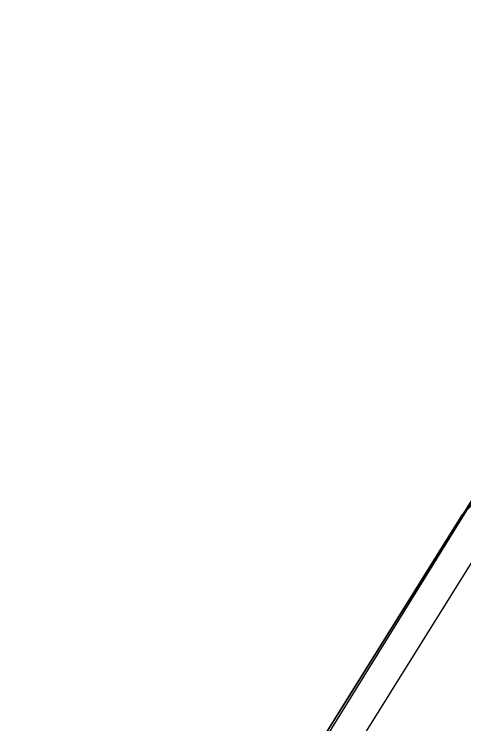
# Model space of a CAD drawing. Header units: metres. Extents: x 324293 to 653279, y 3585589 to 7191434.
# Drawn here: x 334395.2 to 334408.9, y 3600532.52 to 3600554.13 of the extents above; entities that cross this region are included whole.
import ezdxf

# ---------------------------------------------------------------- set-up
doc = ezdxf.new("R2010")
doc.units = ezdxf.units.M
for name, color, linetype in [('asfalt', 16, 'Continuous'), ('masir', 25, 'Continuous'), ('sang gadval', 8, 'Continuous'), ('tarh', 6, 'Continuous')]:
    doc.layers.add(name, color=color, linetype=linetype)

msp = doc.modelspace()

# ---------------------------------------------------------------- linework, layer by layer
at = {"layer": 'asfalt'}
msp.add_arc((334399.32244, 3600548.88829, 1313.47093), 13.77167, 313.646814, 96.62499, dxfattribs=at)
at = {"layer": 'masir'}
msp.add_line((334303.80481, 3600369.34642, -12.91667), (334422.94321, 3600561.6163, -12.91667), dxfattribs=at)
at = {"layer": 'sang gadval', "elevation": 1315.39343, "flags": 128}
msp.add_lwpolyline([(334290.5834, 3600347.464), (334291.4769, 3600347.074), (334292.4086, 3600347.674), (334302.9582, 3600368.514), (334305.9614, 3600374.07), (334313.7601, 3600386.693), (334354.5319, 3600451.984), (334408.8278, 3600538.923)], dxfattribs=at)
at = {"layer": 'tarh'}
for p, q in [((334424.99657, 3600564.81256, -12.91667), (334381.67985, 3600495.4535, -12.91667)), ((334422.88357, 3600559.54139, -12.91667), (334382.52803, 3600494.92379, -12.91667))]:
    msp.add_line(p, q, dxfattribs=at)

doc.saveas('drawing.dxf')
